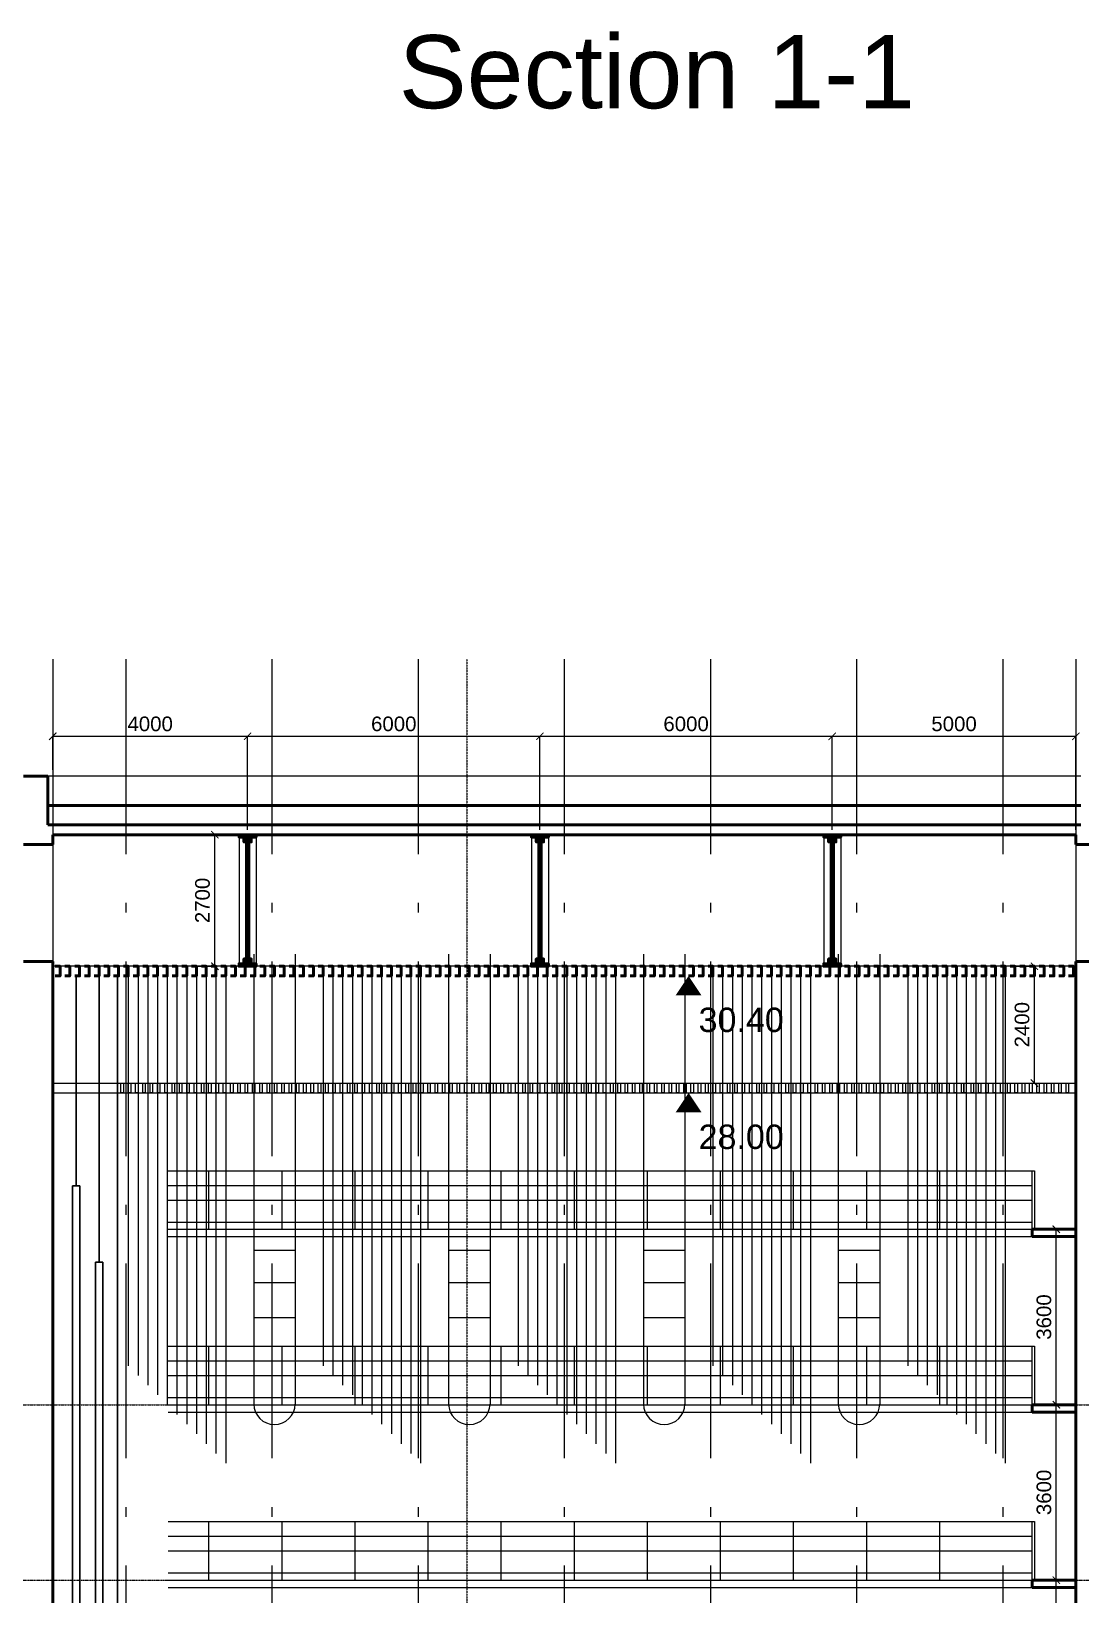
# Model space of a CAD drawing. Header units: millimetres. Extents: x 2558 to 253942, y 1343 to 186042.
# Drawn here: x 182560 to 204101, y 58118 to 90209 of the extents above; entities that cross this region are included whole.
import ezdxf

# ---------------------------------------------------------------- set-up
doc = ezdxf.new("R2010")
doc.units = ezdxf.units.MM
for name, pattern in [('DASHED', [0.75, 0.5, -0.25]), ('DOT', [0.125, 0, -0.125]), ('OSY', [6200, 4000, -1000, 200, -1000])]:
    doc.linetypes.add(name, pattern=pattern)
for name, color, linetype in [('axes', 40, 'OSY'), ('dim100', 7, 'Continuous'), ('F', 4, 'Continuous'), ('FFFF', 61, 'Continuous'), ('P', 3, 'Continuous'), ('R', 7, 'Continuous'), ('Text', 179, 'Continuous')]:
    doc.layers.add(name, color=color, linetype=linetype)
for name, color, linetype, lineweight in [('FF', 7, 'Continuous', 20), ('ST', 5, 'Continuous', 50), ('Wall section', 4, 'Continuous', 30)]:
    doc.layers.add(name, color=color, linetype=linetype, lineweight=lineweight)
doc.styles.add('DIM', font='arial.ttf', dxfattribs={"height": 500})
doc.styles.add('DIM100', font='arial.ttf')
doc.styles.add('dim200', font='arial.ttf')
doc.dimstyles.new('DIM100', dxfattribs={"dimtxt": 300, "dimasz": 150, "dimexe": 0, "dimexo": 100, "dimgap": 100, "dimtad": 1, "dimdec": 0, "dimzin": 0, "dimdsep": 46, "dimtxsty": 'DIM100', "dimblk": 'ARCHTICK', "dimcen": 200, "dimdle": 0.5, "dimclrt": 256, "dimaunit": 1, "dimazin": 0, "dimtfac": 1, "dimtdec": 0, "dimtix": 1, "dimtofl": 0, "dimtmove": 2, "dimatfit": 0, "dimldrblk": 'DOT', "dimfxl": 0, "dimtvp": 1.5, "dimtolj": 1, "dimtzin": 0, "dimarcsym": 0})

# ---------------------------------------------------------------- blocks, each defined once
blk = doc.blocks.new('_ArchTick')
at = {"color": 0, "linetype": 'ByBlock', "const_width": 0.15}
blk.add_lwpolyline([(-0.5, -0.5), (0.5, 0.5)], dxfattribs=at)
blk = doc.blocks.new('*D483')
at = {"layer": 'Defpoints', "color": 0, "transparency": 16777216}
for p in [(185801, 73718), (186329, 73718), (185801, 71018)]:
    blk.add_point(p, dxfattribs=at)
at = {"layer": 'dim100', "color": 0, "lineweight": -2, "transparency": 16777216}
for p, q in [((185901, 73718), (186329, 73718)), ((186329, 71018), (186329, 73719)), ((185901, 71018), (186329, 71018))]:
    blk.add_line(p, q, dxfattribs=at)
at = {"layer": 'dim100', "color": 0, "lineweight": -2, "transparency": 16777216, "xscale": 150, "yscale": 150, "zscale": 150}
for p, rotation in [((186329, 73718), 90), ((186329, 71018), 270)]:
    blk.add_blockref('_ArchTick', p, dxfattribs=dict(at, rotation=rotation))
at = {"layer": 'dim100', "transparency": 16777216, "insert": (186076, 72368), "char_height": 300, "attachment_point": 5, "rotation": 90, "style": 'DIM100'}
blk.add_mtext('\\A1;2700', dxfattribs=at)
blk = doc.blocks.new('_Dot')
at = {"layer": 'P', "color": 0, "lineweight": -2}
blk.add_line((-0.5, 0), (-1, 0), dxfattribs=at)
at = {"layer": 'P', "color": 0, "const_width": 0.5}
blk.add_lwpolyline([(-0.25, 0, 1), (0.25, 0, 1)], format="xyb", close=True, dxfattribs=at)
blk = doc.blocks.new('*D484')
at = {"layer": 'Defpoints', "color": 0, "transparency": 16777216}
for p in [(187001, 75738), (183001, 74947), (187001, 73718)]:
    blk.add_point(p, dxfattribs=at)
at = {"layer": 'dim100', "color": 0, "lineweight": -2, "transparency": 16777216}
for p, q in [((183001, 75047), (183001, 75738)), ((183001, 75738), (187002, 75738)), ((187001, 73818), (187001, 75738))]:
    blk.add_line(p, q, dxfattribs=at)
at = {"layer": 'dim100', "color": 0, "lineweight": -2, "transparency": 16777216, "xscale": 150, "yscale": 150, "zscale": 150, "rotation": 180}
blk.add_blockref('_ArchTick', (183001, 75738), dxfattribs=at)
at = {"layer": 'dim100', "color": 0, "lineweight": -2, "transparency": 16777216, "xscale": 150, "yscale": 150, "zscale": 150}
blk.add_blockref('_ArchTick', (187001, 75738), dxfattribs=at)
at = {"layer": 'dim100', "transparency": 16777216, "insert": (185001, 75991), "char_height": 300, "attachment_point": 5, "style": 'DIM100'}
blk.add_mtext('\\A1;4000', dxfattribs=at)
blk = doc.blocks.new('A$C0FFC30BD')
at = {"layer": 'F'}
for p, q in [((-175, -50), (-175, -2650)), ((175, -50), (175, -2650))]:
    blk.add_line(p, q, dxfattribs=at)
at = {"layer": 'ST'}
for points in [[(-25, 0), (-175, 0), (-175, -50), (-75, -50), (-75, -150), (-75, -150), (-75, -150), (-25, -150), (-25, -150), (-25, -150), (-25, 0), (-25, 0)], [(25, 0), (175, 0), (175, -50), (75, -50), (75, -150), (75, -150), (75, -150), (25, -150), (25, -150), (25, -150), (25, 0), (25, 0)], [(-25, -2700), (-175, -2700), (-175, -2650), (-75, -2650), (-75, -2550), (-75, -2550), (-75, -2550), (-25, -2550), (-25, -2550), (-25, -2550), (-25, -2700), (-25, -2700)], [(25, -2700), (175, -2700), (175, -2650), (75, -2650), (75, -2550), (75, -2550), (75, -2550), (25, -2550), (25, -2550), (25, -2550), (25, -2700), (25, -2700)]]:
    blk.add_lwpolyline(points, close=True, dxfattribs=at)
at = {"layer": 'ST', "linetype": 'Continuous'}
blk.add_lwpolyline([(25, 0), (-25, 0), (-25, -2700), (25, -2700)], close=True, dxfattribs=at)
blk = doc.blocks.new('*D485')
at = {"layer": 'Defpoints', "color": 0, "transparency": 16777216}
for p in [(193001, 75738), (187001, 73718), (193001, 73718)]:
    blk.add_point(p, dxfattribs=at)
at = {"layer": 'dim100', "color": 0, "lineweight": -2, "transparency": 16777216}
for p, q in [((187001, 73818), (187001, 75738)), ((187001, 75738), (193002, 75738)), ((193001, 73818), (193001, 75738))]:
    blk.add_line(p, q, dxfattribs=at)
at = {"layer": 'dim100', "color": 0, "lineweight": -2, "transparency": 16777216, "xscale": 150, "yscale": 150, "zscale": 150, "rotation": 180}
blk.add_blockref('_ArchTick', (187001, 75738), dxfattribs=at)
at = {"layer": 'dim100', "color": 0, "lineweight": -2, "transparency": 16777216, "xscale": 150, "yscale": 150, "zscale": 150}
blk.add_blockref('_ArchTick', (193001, 75738), dxfattribs=at)
at = {"layer": 'dim100', "transparency": 16777216, "insert": (190001, 75991), "char_height": 300, "attachment_point": 5, "style": 'DIM100'}
blk.add_mtext('\\A1;6000', dxfattribs=at)
blk = doc.blocks.new('*D486')
at = {"layer": 'Defpoints', "color": 0, "transparency": 16777216}
for p in [(199001, 75738), (193001, 73718), (199001, 73718)]:
    blk.add_point(p, dxfattribs=at)
at = {"layer": 'dim100', "color": 0, "lineweight": -2, "transparency": 16777216}
for p, q in [((193001, 73818), (193001, 75738)), ((193001, 75738), (199002, 75738)), ((199001, 73818), (199001, 75738))]:
    blk.add_line(p, q, dxfattribs=at)
at = {"layer": 'dim100', "color": 0, "lineweight": -2, "transparency": 16777216, "xscale": 150, "yscale": 150, "zscale": 150, "rotation": 180}
blk.add_blockref('_ArchTick', (193001, 75738), dxfattribs=at)
at = {"layer": 'dim100', "color": 0, "lineweight": -2, "transparency": 16777216, "xscale": 150, "yscale": 150, "zscale": 150}
blk.add_blockref('_ArchTick', (199001, 75738), dxfattribs=at)
at = {"layer": 'dim100', "transparency": 16777216, "insert": (196001, 75991), "char_height": 300, "attachment_point": 5, "style": 'DIM100'}
blk.add_mtext('\\A1;6000', dxfattribs=at)
blk = doc.blocks.new('*D487')
at = {"layer": 'Defpoints', "color": 0, "transparency": 16777216}
for p in [(204001, 75738), (199001, 73718), (204001, 73718)]:
    blk.add_point(p, dxfattribs=at)
at = {"layer": 'dim100', "color": 0, "lineweight": -2, "transparency": 16777216}
for p, q in [((199001, 73818), (199001, 75738)), ((199001, 75738), (204002, 75738)), ((204001, 73818), (204001, 75738))]:
    blk.add_line(p, q, dxfattribs=at)
at = {"layer": 'dim100', "color": 0, "lineweight": -2, "transparency": 16777216, "xscale": 150, "yscale": 150, "zscale": 150, "rotation": 180}
blk.add_blockref('_ArchTick', (199001, 75738), dxfattribs=at)
at = {"layer": 'dim100', "color": 0, "lineweight": -2, "transparency": 16777216, "xscale": 150, "yscale": 150, "zscale": 150}
blk.add_blockref('_ArchTick', (204001, 75738), dxfattribs=at)
at = {"layer": 'dim100', "transparency": 16777216, "insert": (201501, 75991), "char_height": 300, "attachment_point": 5, "style": 'DIM100'}
blk.add_mtext('\\A1;5000', dxfattribs=at)
blk = doc.blocks.new('*D285')
at = {"layer": 'Defpoints', "color": 0, "transparency": 16777216}
for p in [(203101, 62018), (203600, 62018), (203101, 58418)]:
    blk.add_point(p, dxfattribs=at)
at = {"layer": 'dim100', "color": 0, "lineweight": -2, "transparency": 16777216}
for p, q in [((203201, 62018), (203600, 62018)), ((203600, 58418), (203600, 62019)), ((203201, 58418), (203600, 58418))]:
    blk.add_line(p, q, dxfattribs=at)
at = {"layer": 'dim100', "color": 0, "lineweight": -2, "transparency": 16777216, "xscale": 150, "yscale": 150, "zscale": 150}
for p, rotation in [((203600, 62018), 90), ((203600, 58418), 270)]:
    blk.add_blockref('_ArchTick', p, dxfattribs=dict(at, rotation=rotation))
at = {"layer": 'dim100', "transparency": 16777216, "insert": (203347, 60218), "char_height": 300, "attachment_point": 5, "rotation": 90, "style": 'DIM100'}
blk.add_mtext('\\A1;3600', dxfattribs=at)
blk = doc.blocks.new('*D286')
at = {"layer": 'Defpoints', "color": 0, "transparency": 16777216}
for p in [(203101, 65618), (203600, 65618), (203101, 62018)]:
    blk.add_point(p, dxfattribs=at)
at = {"layer": 'dim100', "color": 0, "lineweight": -2, "transparency": 16777216}
for p, q in [((203201, 65618), (203600, 65618)), ((203600, 62018), (203600, 65619)), ((203201, 62018), (203600, 62018))]:
    blk.add_line(p, q, dxfattribs=at)
at = {"layer": 'dim100', "color": 0, "lineweight": -2, "transparency": 16777216, "xscale": 150, "yscale": 150, "zscale": 150}
for p, rotation in [((203600, 65618), 90), ((203600, 62018), 270)]:
    blk.add_blockref('_ArchTick', p, dxfattribs=dict(at, rotation=rotation))
at = {"layer": 'dim100', "transparency": 16777216, "insert": (203347, 63818), "char_height": 300, "attachment_point": 5, "rotation": 90, "style": 'DIM100'}
blk.add_mtext('\\A1;3600', dxfattribs=at)
blk = doc.blocks.new('*D287')
at = {"layer": 'Defpoints', "color": 0, "transparency": 16777216}
for p in [(203101, 58418), (203600, 58418), (203101, 54818)]:
    blk.add_point(p, dxfattribs=at)
at = {"layer": 'dim100', "color": 0, "lineweight": -2, "transparency": 16777216}
for p, q in [((203201, 58418), (203600, 58418)), ((203600, 54818), (203600, 58419)), ((203201, 54818), (203600, 54818))]:
    blk.add_line(p, q, dxfattribs=at)
at = {"layer": 'dim100', "color": 0, "lineweight": -2, "transparency": 16777216, "xscale": 150, "yscale": 150, "zscale": 150}
for p, rotation in [((203600, 58418), 90), ((203600, 54818), 270)]:
    blk.add_blockref('_ArchTick', p, dxfattribs=dict(at, rotation=rotation))
at = {"layer": 'dim100', "transparency": 16777216, "insert": (203347, 56618), "char_height": 300, "attachment_point": 5, "rotation": 90, "style": 'DIM100'}
blk.add_mtext('\\A1;3600', dxfattribs=at)
blk = doc.blocks.new('*D301')
at = {"layer": 'Defpoints', "color": 0, "transparency": 16777216}
for p in [(202551, 71018), (203151, 71018), (202551, 68618)]:
    blk.add_point(p, dxfattribs=at)
at = {"layer": 'dim100', "color": 0, "lineweight": -2, "transparency": 16777216}
for p, q in [((202651, 71018), (203151, 71018)), ((203151, 68618), (203151, 71019)), ((202651, 68618), (203151, 68618))]:
    blk.add_line(p, q, dxfattribs=at)
at = {"layer": 'dim100', "color": 0, "lineweight": -2, "transparency": 16777216, "xscale": 150, "yscale": 150, "zscale": 150}
for p, rotation in [((203151, 71018), 90), ((203151, 68618), 270)]:
    blk.add_blockref('_ArchTick', p, dxfattribs=dict(at, rotation=rotation))
at = {"layer": 'dim100', "transparency": 16777216, "insert": (202898, 69818), "char_height": 300, "attachment_point": 5, "rotation": 90, "style": 'DIM100'}
blk.add_mtext('\\A1;2400', dxfattribs=at)

msp = doc.modelspace()

# ---------------------------------------------------------------- linework, layer by layer
at = {"layer": 'axes'}
for p, q in [((183001.4, 77318.1), (183001.4, 20218.1)), ((184501.4, 77318.1), (184501.4, 20218.1)), ((187501.4, 77318.1), (187501.4, 20218.1)), ((190501.4, 77318.1), (190501.4, 20218.1)), ((196501.4, 77318.1), (196501.4, 20218.1)), ((199501.4, 77318.1), (199501.4, 20218.1)), ((202501.4, 77318.1), (202501.4, 20218.1)), ((204001.4, 77318.1), (204001.4, 20218.1))]:
    msp.add_line(p, q, dxfattribs=at)
at = {"layer": 'axes', "color": 7}
msp.add_line((193501.4, 77318.1), (193501.4, 20218.1), dxfattribs=at)
at = {"layer": 'axes', "linetype": 'DOT'}
for p, q in [((126751.4, 62018.1), (249501.4, 62018.1)), ((126751.4, 58418.1), (249501.4, 58418.1))]:
    msp.add_line(p, q, dxfattribs=at)
at = {"layer": 'F'}
for p, q in [((204101.4, 74918.1), (182901.4, 74918.1)), ((183001.4, 73518.1), (183001.4, 71118.1)), ((204001.4, 73518.1), (204001.4, 71118.1))]:
    msp.add_line(p, q, dxfattribs=at)
at = {"layer": 'FF', "linetype": 'Continuous', "lineweight": 20}
for p, q in [((185367.1, 66818.1), (203101.4, 66818.1)), ((186201.4, 66818.1), (186201.4, 65618.1)), ((187701.4, 66818.1), (187701.4, 65618.1)), ((189201.4, 66818.1), (189201.4, 65618.1)), ((190701.4, 66818.1), (190701.4, 65618.1)), ((192201.4, 66818.1), (192201.4, 65618.1)), ((193701.4, 66818.1), (193701.4, 65618.1)), ((195201.4, 66818.1), (195201.4, 65618.1)), ((196701.4, 66818.1), (196701.4, 65618.1)), ((198201.4, 66818.1), (198201.4, 65618.1)), ((199701.4, 66818.1), (199701.4, 65618.1)), ((201201.4, 66818.1), (201201.4, 65618.1)), ((203101.4, 65618.1), (203101.4, 66818.1)), ((203101.4, 66818.1), (203151.4, 66818.1)), ((203151.4, 66818.1), (203151.4, 65618.1)), ((185367.1, 66518.1), (203101.4, 66518.1)), ((185367.1, 66218.1), (203101.4, 66218.1)), ((185367.1, 65768.1), (203101.4, 65768.1)), ((185367.1, 65618.1), (203101.4, 65618.1)), ((185367.1, 65468.1), (203101.4, 65468.1)), ((203151.4, 65618.1), (203101.4, 65618.1)), ((203151.4, 65618.1), (203101.4, 65618.1)), ((185367.1, 63218.1), (203101.4, 63218.1)), ((185367.1, 62918.1), (203101.4, 62918.1)), ((186201.4, 63218.1), (186201.4, 62018.1)), ((187701.4, 63218.1), (187701.4, 62018.1)), ((189201.4, 63218.1), (189201.4, 62018.1)), ((190701.4, 63218.1), (190701.4, 62018.1)), ((192201.4, 63218.1), (192201.4, 62018.1)), ((193701.4, 63218.1), (193701.4, 62018.1)), ((195201.4, 63218.1), (195201.4, 62018.1)), ((196701.4, 63218.1), (196701.4, 62018.1)), ((198201.4, 63218.1), (198201.4, 62018.1)), ((199701.4, 63218.1), (199701.4, 62018.1)), ((201201.4, 63218.1), (201201.4, 62018.1)), ((203101.4, 62018.1), (203101.4, 63218.1)), ((203101.4, 63218.1), (203151.4, 63218.1)), ((203151.4, 63218.1), (203151.4, 62018.1)), ((185367.1, 62618.1), (203101.4, 62618.1)), ((185367.1, 62168.1), (203101.4, 62168.1)), ((185367.1, 62018.1), (203101.4, 62018.1)), ((203151.4, 62018.1), (203101.4, 62018.1)), ((203151.4, 62018.1), (203101.4, 62018.1)), ((185367.1, 61868.1), (203101.4, 61868.1)), ((185367.1, 59618.1), (203101.4, 59618.1)), ((186201.4, 59618.1), (186201.4, 58418.1)), ((187701.4, 59618.1), (187701.4, 58418.1)), ((189201.4, 59618.1), (189201.4, 58418.1)), ((190701.4, 59618.1), (190701.4, 58418.1)), ((192201.4, 59618.1), (192201.4, 58418.1)), ((193701.4, 59618.1), (193701.4, 58418.1)), ((195201.4, 59618.1), (195201.4, 58418.1)), ((196701.4, 59618.1), (196701.4, 58418.1)), ((198201.4, 59618.1), (198201.4, 58418.1)), ((199701.4, 59618.1), (199701.4, 58418.1)), ((201201.4, 59618.1), (201201.4, 58418.1)), ((203101.4, 58418.1), (203101.4, 59618.1)), ((203101.4, 59618.1), (203151.4, 59618.1)), ((203151.4, 59618.1), (203151.4, 58418.1)), ((185367.1, 59318.1), (203101.4, 59318.1)), ((185367.1, 59018.1), (203101.4, 59018.1)), ((185367.1, 58568.1), (203101.4, 58568.1)), ((185367.1, 58418.1), (203101.4, 58418.1)), ((203151.4, 58418.1), (203101.4, 58418.1)), ((203151.4, 58418.1), (203101.4, 58418.1)), ((185367.1, 58268.1), (203101.4, 58268.1))]:
    msp.add_line(p, q, dxfattribs=at)
at = {"layer": 'FFFF'}
for p, q in [((187125.6, 71263.8), (187125.6, 62030.6)), ((187977.1, 71263.8), (187977.1, 62030.6)), ((191125.6, 71263.8), (191125.6, 62030.6)), ((191977.1, 71263.8), (191977.1, 62030.6)), ((195125.6, 71263.8), (195125.6, 62030.6)), ((195977.1, 71263.8), (195977.1, 62030.6)), ((199125.6, 71263.8), (199125.6, 62030.6)), ((199977.1, 71263.8), (199977.1, 62030.6)), ((184551.4, 70818.1), (184551.4, 62818.1)), ((184751.4, 70818.1), (184751.4, 62618.1)), ((184951.4, 70818.1), (184951.4, 62418.1)), ((185151.4, 70818.1), (185151.4, 62218.1)), ((185351.4, 70818.1), (185351.4, 62018.1)), ((185551.4, 70818.1), (185551.4, 61818.1)), ((185751.4, 70818.1), (185751.4, 61618.1)), ((185951.4, 70818.1), (185951.4, 61418.1)), ((186151.4, 70818.1), (186151.4, 61218.1)), ((186351.4, 70818.1), (186351.4, 61018.1)), ((186551.4, 70818.1), (186551.4, 60818.1)), ((188551.4, 70818.1), (188551.4, 62818.1)), ((188751.4, 70818.1), (188751.4, 62618.1)), ((188951.4, 70818.1), (188951.4, 62418.1)), ((189151.4, 70818.1), (189151.4, 62218.1)), ((189351.4, 70818.1), (189351.4, 62018.1)), ((189551.4, 70818.1), (189551.4, 61818.1)), ((189751.4, 70818.1), (189751.4, 61618.1)), ((189951.4, 70818.1), (189951.4, 61418.1)), ((190151.4, 70818.1), (190151.4, 61218.1)), ((190351.4, 70818.1), (190351.4, 61018.1)), ((190551.4, 70818.1), (190551.4, 60818.1)), ((192551.4, 70818.1), (192551.4, 62818.1)), ((192751.4, 70818.1), (192751.4, 62618.1)), ((192951.4, 70818.1), (192951.4, 62418.1)), ((193151.4, 70818.1), (193151.4, 62218.1)), ((193351.4, 70818.1), (193351.4, 62018.1)), ((193551.4, 70818.1), (193551.4, 61818.1)), ((193751.4, 70818.1), (193751.4, 61618.1)), ((193951.4, 70818.1), (193951.4, 61418.1)), ((194151.4, 70818.1), (194151.4, 61218.1)), ((194351.4, 70818.1), (194351.4, 61018.1)), ((194551.4, 70818.1), (194551.4, 60818.1)), ((196551.4, 70818.1), (196551.4, 62818.1)), ((196751.4, 70818.1), (196751.4, 62618.1)), ((196951.4, 70818.1), (196951.4, 62418.1)), ((197151.4, 70818.1), (197151.4, 62218.1)), ((197351.4, 70818.1), (197351.4, 62018.1)), ((197551.4, 70818.1), (197551.4, 61818.1)), ((197751.4, 70818.1), (197751.4, 61618.1)), ((197951.4, 70818.1), (197951.4, 61418.1)), ((198151.4, 70818.1), (198151.4, 61218.1)), ((198351.4, 70818.1), (198351.4, 61018.1)), ((198551.4, 70818.1), (198551.4, 60818.1)), ((200551.4, 70818.1), (200551.4, 62818.1)), ((200751.4, 70818.1), (200751.4, 62618.1)), ((200951.4, 70818.1), (200951.4, 62418.1)), ((201151.4, 70818.1), (201151.4, 62218.1)), ((201351.4, 70818.1), (201351.4, 62018.1)), ((201551.4, 70818.1), (201551.4, 61818.1)), ((201751.4, 70818.1), (201751.4, 61618.1)), ((201951.4, 70818.1), (201951.4, 61418.1)), ((202151.4, 70818.1), (202151.4, 61218.1)), ((202351.4, 70818.1), (202351.4, 61018.1)), ((202551.4, 70818.1), (202551.4, 60818.1)), ((187977.1, 65185.4), (187125.6, 65185.4)), ((191977.1, 65185.4), (191125.6, 65185.4)), ((195977.1, 65185.4), (195125.6, 65185.4)), ((199977.1, 65185.4), (199125.6, 65185.4)), ((187977.1, 64521.9), (187125.6, 64521.9)), ((191977.1, 64521.9), (191125.6, 64521.9)), ((195977.1, 64521.9), (195125.6, 64521.9)), ((199977.1, 64521.9), (199125.6, 64521.9)), ((187977.1, 63799.4), (187125.6, 63799.4)), ((191977.1, 63799.4), (191125.6, 63799.4)), ((195977.1, 63799.4), (195125.6, 63799.4)), ((199977.1, 63799.4), (199125.6, 63799.4))]:
    msp.add_line(p, q, dxfattribs=at)
for centre in [(187551.4, 62037.4), (191551.4, 62037.4), (195551.4, 62037.4), (199551.4, 62037.4)]:
    msp.add_arc(centre, 425.8, 180.92044, 359.07956, dxfattribs=at)
at = {"layer": 'P'}
for p, q in [((204001.4, 71018.1), (183001.4, 71018.1)), ((183001.4, 68618.1), (204001.4, 68618.1)), ((183001.4, 68418.1), (204001.4, 68418.1))]:
    msp.add_line(p, q, dxfattribs=at)
for points in [[(184401.4, 68618.1), (184451.4, 68618.1), (184451.4, 68418.1), (184401.4, 68418.1)], [(184551.4, 68618.1), (184601.4, 68618.1), (184601.4, 68418.1), (184551.4, 68418.1)], [(184701.4, 68618.1), (184751.4, 68618.1), (184751.4, 68418.1), (184701.4, 68418.1)], [(184851.4, 68618.1), (184901.4, 68618.1), (184901.4, 68418.1), (184851.4, 68418.1)], [(185001.4, 68618.1), (185051.4, 68618.1), (185051.4, 68418.1), (185001.4, 68418.1)], [(185151.4, 68618.1), (185201.4, 68618.1), (185201.4, 68418.1), (185151.4, 68418.1)], [(185301.4, 68618.1), (185351.4, 68618.1), (185351.4, 68418.1), (185301.4, 68418.1)], [(185451.4, 68618.1), (185501.4, 68618.1), (185501.4, 68418.1), (185451.4, 68418.1)], [(185601.4, 68618.1), (185651.4, 68618.1), (185651.4, 68418.1), (185601.4, 68418.1)], [(185751.4, 68618.1), (185801.4, 68618.1), (185801.4, 68418.1), (185751.4, 68418.1)], [(185901.4, 68618.1), (185951.4, 68618.1), (185951.4, 68418.1), (185901.4, 68418.1)], [(186051.4, 68618.1), (186101.4, 68618.1), (186101.4, 68418.1), (186051.4, 68418.1)], [(186201.4, 68618.1), (186251.4, 68618.1), (186251.4, 68418.1), (186201.4, 68418.1)], [(186351.4, 68618.1), (186401.4, 68618.1), (186401.4, 68418.1), (186351.4, 68418.1)], [(186501.4, 68618.1), (186551.4, 68618.1), (186551.4, 68418.1), (186501.4, 68418.1)], [(186651.4, 68618.1), (186701.4, 68618.1), (186701.4, 68418.1), (186651.4, 68418.1)], [(186801.4, 68618.1), (186851.4, 68618.1), (186851.4, 68418.1), (186801.4, 68418.1)], [(186951.4, 68618.1), (187001.4, 68618.1), (187001.4, 68418.1), (186951.4, 68418.1)], [(187101.4, 68618.1), (187151.4, 68618.1), (187151.4, 68418.1), (187101.4, 68418.1)], [(187251.4, 68618.1), (187301.4, 68618.1), (187301.4, 68418.1), (187251.4, 68418.1)], [(187401.4, 68618.1), (187451.4, 68618.1), (187451.4, 68418.1), (187401.4, 68418.1)], [(187551.4, 68618.1), (187601.4, 68618.1), (187601.4, 68418.1), (187551.4, 68418.1)], [(187701.4, 68618.1), (187751.4, 68618.1), (187751.4, 68418.1), (187701.4, 68418.1)], [(187851.4, 68618.1), (187901.4, 68618.1), (187901.4, 68418.1), (187851.4, 68418.1)], [(188001.4, 68618.1), (188051.4, 68618.1), (188051.4, 68418.1), (188001.4, 68418.1)], [(188151.4, 68618.1), (188201.4, 68618.1), (188201.4, 68418.1), (188151.4, 68418.1)], [(188301.4, 68618.1), (188351.4, 68618.1), (188351.4, 68418.1), (188301.4, 68418.1)], [(188451.4, 68618.1), (188501.4, 68618.1), (188501.4, 68418.1), (188451.4, 68418.1)], [(188601.4, 68618.1), (188651.4, 68618.1), (188651.4, 68418.1), (188601.4, 68418.1)], [(188751.4, 68618.1), (188801.4, 68618.1), (188801.4, 68418.1), (188751.4, 68418.1)], [(188901.4, 68618.1), (188951.4, 68618.1), (188951.4, 68418.1), (188901.4, 68418.1)], [(189051.4, 68618.1), (189101.4, 68618.1), (189101.4, 68418.1), (189051.4, 68418.1)], [(189201.4, 68618.1), (189251.4, 68618.1), (189251.4, 68418.1), (189201.4, 68418.1)], [(189351.4, 68618.1), (189401.4, 68618.1), (189401.4, 68418.1), (189351.4, 68418.1)], [(189501.4, 68618.1), (189551.4, 68618.1), (189551.4, 68418.1), (189501.4, 68418.1)], [(189651.4, 68618.1), (189701.4, 68618.1), (189701.4, 68418.1), (189651.4, 68418.1)], [(189801.4, 68618.1), (189851.4, 68618.1), (189851.4, 68418.1), (189801.4, 68418.1)], [(189951.4, 68618.1), (190001.4, 68618.1), (190001.4, 68418.1), (189951.4, 68418.1)], [(190101.4, 68618.1), (190151.4, 68618.1), (190151.4, 68418.1), (190101.4, 68418.1)], [(190251.4, 68618.1), (190301.4, 68618.1), (190301.4, 68418.1), (190251.4, 68418.1)], [(190401.4, 68618.1), (190451.4, 68618.1), (190451.4, 68418.1), (190401.4, 68418.1)], [(190551.4, 68618.1), (190601.4, 68618.1), (190601.4, 68418.1), (190551.4, 68418.1)], [(190701.4, 68618.1), (190751.4, 68618.1), (190751.4, 68418.1), (190701.4, 68418.1)], [(190851.4, 68618.1), (190901.4, 68618.1), (190901.4, 68418.1), (190851.4, 68418.1)], [(191001.4, 68618.1), (191051.4, 68618.1), (191051.4, 68418.1), (191001.4, 68418.1)], [(191151.4, 68618.1), (191201.4, 68618.1), (191201.4, 68418.1), (191151.4, 68418.1)], [(191301.4, 68618.1), (191351.4, 68618.1), (191351.4, 68418.1), (191301.4, 68418.1)], [(191451.4, 68618.1), (191501.4, 68618.1), (191501.4, 68418.1), (191451.4, 68418.1)], [(191601.4, 68618.1), (191651.4, 68618.1), (191651.4, 68418.1), (191601.4, 68418.1)], [(191751.4, 68618.1), (191801.4, 68618.1), (191801.4, 68418.1), (191751.4, 68418.1)], [(191901.4, 68618.1), (191951.4, 68618.1), (191951.4, 68418.1), (191901.4, 68418.1)], [(192051.4, 68618.1), (192101.4, 68618.1), (192101.4, 68418.1), (192051.4, 68418.1)], [(192201.4, 68618.1), (192251.4, 68618.1), (192251.4, 68418.1), (192201.4, 68418.1)], [(192351.4, 68618.1), (192401.4, 68618.1), (192401.4, 68418.1), (192351.4, 68418.1)], [(192501.4, 68618.1), (192551.4, 68618.1), (192551.4, 68418.1), (192501.4, 68418.1)], [(192651.4, 68618.1), (192701.4, 68618.1), (192701.4, 68418.1), (192651.4, 68418.1)], [(192801.4, 68618.1), (192851.4, 68618.1), (192851.4, 68418.1), (192801.4, 68418.1)], [(192951.4, 68618.1), (193001.4, 68618.1), (193001.4, 68418.1), (192951.4, 68418.1)], [(193101.4, 68618.1), (193151.4, 68618.1), (193151.4, 68418.1), (193101.4, 68418.1)], [(193251.4, 68618.1), (193301.4, 68618.1), (193301.4, 68418.1), (193251.4, 68418.1)], [(193401.4, 68618.1), (193451.4, 68618.1), (193451.4, 68418.1), (193401.4, 68418.1)], [(193551.4, 68618.1), (193601.4, 68618.1), (193601.4, 68418.1), (193551.4, 68418.1)], [(193701.4, 68618.1), (193751.4, 68618.1), (193751.4, 68418.1), (193701.4, 68418.1)], [(193851.4, 68618.1), (193901.4, 68618.1), (193901.4, 68418.1), (193851.4, 68418.1)], [(194001.4, 68618.1), (194051.4, 68618.1), (194051.4, 68418.1), (194001.4, 68418.1)], [(194151.4, 68618.1), (194201.4, 68618.1), (194201.4, 68418.1), (194151.4, 68418.1)], [(194301.4, 68618.1), (194351.4, 68618.1), (194351.4, 68418.1), (194301.4, 68418.1)], [(194451.4, 68618.1), (194501.4, 68618.1), (194501.4, 68418.1), (194451.4, 68418.1)], [(194601.4, 68618.1), (194651.4, 68618.1), (194651.4, 68418.1), (194601.4, 68418.1)], [(194751.4, 68618.1), (194801.4, 68618.1), (194801.4, 68418.1), (194751.4, 68418.1)], [(194901.4, 68618.1), (194951.4, 68618.1), (194951.4, 68418.1), (194901.4, 68418.1)], [(195051.4, 68618.1), (195101.4, 68618.1), (195101.4, 68418.1), (195051.4, 68418.1)], [(195201.4, 68618.1), (195251.4, 68618.1), (195251.4, 68418.1), (195201.4, 68418.1)], [(195351.4, 68618.1), (195401.4, 68618.1), (195401.4, 68418.1), (195351.4, 68418.1)], [(195501.4, 68618.1), (195551.4, 68618.1), (195551.4, 68418.1), (195501.4, 68418.1)], [(195651.4, 68618.1), (195701.4, 68618.1), (195701.4, 68418.1), (195651.4, 68418.1)], [(195801.4, 68618.1), (195851.4, 68618.1), (195851.4, 68418.1), (195801.4, 68418.1)], [(195951.4, 68618.1), (196001.4, 68618.1), (196001.4, 68418.1), (195951.4, 68418.1)], [(196101.4, 68618.1), (196151.4, 68618.1), (196151.4, 68418.1), (196101.4, 68418.1)], [(196251.4, 68618.1), (196301.4, 68618.1), (196301.4, 68418.1), (196251.4, 68418.1)], [(196401.4, 68618.1), (196451.4, 68618.1), (196451.4, 68418.1), (196401.4, 68418.1)], [(196551.4, 68618.1), (196601.4, 68618.1), (196601.4, 68418.1), (196551.4, 68418.1)], [(196701.4, 68618.1), (196751.4, 68618.1), (196751.4, 68418.1), (196701.4, 68418.1)], [(196851.4, 68618.1), (196901.4, 68618.1), (196901.4, 68418.1), (196851.4, 68418.1)], [(197001.4, 68618.1), (197051.4, 68618.1), (197051.4, 68418.1), (197001.4, 68418.1)], [(197151.4, 68618.1), (197201.4, 68618.1), (197201.4, 68418.1), (197151.4, 68418.1)], [(197301.4, 68618.1), (197351.4, 68618.1), (197351.4, 68418.1), (197301.4, 68418.1)], [(197451.4, 68618.1), (197501.4, 68618.1), (197501.4, 68418.1), (197451.4, 68418.1)], [(197601.4, 68618.1), (197651.4, 68618.1), (197651.4, 68418.1), (197601.4, 68418.1)], [(197751.4, 68618.1), (197801.4, 68618.1), (197801.4, 68418.1), (197751.4, 68418.1)], [(197901.4, 68618.1), (197951.4, 68618.1), (197951.4, 68418.1), (197901.4, 68418.1)], [(198051.4, 68618.1), (198101.4, 68618.1), (198101.4, 68418.1), (198051.4, 68418.1)], [(198201.4, 68618.1), (198251.4, 68618.1), (198251.4, 68418.1), (198201.4, 68418.1)], [(198351.4, 68618.1), (198401.4, 68618.1), (198401.4, 68418.1), (198351.4, 68418.1)], [(198501.4, 68618.1), (198551.4, 68618.1), (198551.4, 68418.1), (198501.4, 68418.1)], [(198651.4, 68618.1), (198701.4, 68618.1), (198701.4, 68418.1), (198651.4, 68418.1)], [(198801.4, 68618.1), (198851.4, 68618.1), (198851.4, 68418.1), (198801.4, 68418.1)], [(198951.4, 68618.1), (199001.4, 68618.1), (199001.4, 68418.1), (198951.4, 68418.1)], [(199101.4, 68618.1), (199151.4, 68618.1), (199151.4, 68418.1), (199101.4, 68418.1)], [(199251.4, 68618.1), (199301.4, 68618.1), (199301.4, 68418.1), (199251.4, 68418.1)], [(199401.4, 68618.1), (199451.4, 68618.1), (199451.4, 68418.1), (199401.4, 68418.1)], [(199551.4, 68618.1), (199601.4, 68618.1), (199601.4, 68418.1), (199551.4, 68418.1)], [(199701.4, 68618.1), (199751.4, 68618.1), (199751.4, 68418.1), (199701.4, 68418.1)], [(199851.4, 68618.1), (199901.4, 68618.1), (199901.4, 68418.1), (199851.4, 68418.1)], [(200001.4, 68618.1), (200051.4, 68618.1), (200051.4, 68418.1), (200001.4, 68418.1)], [(200151.4, 68618.1), (200201.4, 68618.1), (200201.4, 68418.1), (200151.4, 68418.1)], [(200301.4, 68618.1), (200351.4, 68618.1), (200351.4, 68418.1), (200301.4, 68418.1)], [(200451.4, 68618.1), (200501.4, 68618.1), (200501.4, 68418.1), (200451.4, 68418.1)], [(200601.4, 68618.1), (200651.4, 68618.1), (200651.4, 68418.1), (200601.4, 68418.1)], [(200751.4, 68618.1), (200801.4, 68618.1), (200801.4, 68418.1), (200751.4, 68418.1)], [(200901.4, 68618.1), (200951.4, 68618.1), (200951.4, 68418.1), (200901.4, 68418.1)], [(201051.4, 68618.1), (201101.4, 68618.1), (201101.4, 68418.1), (201051.4, 68418.1)], [(201201.4, 68618.1), (201251.4, 68618.1), (201251.4, 68418.1), (201201.4, 68418.1)], [(201351.4, 68618.1), (201401.4, 68618.1), (201401.4, 68418.1), (201351.4, 68418.1)], [(201501.4, 68618.1), (201551.4, 68618.1), (201551.4, 68418.1), (201501.4, 68418.1)], [(201651.4, 68618.1), (201701.4, 68618.1), (201701.4, 68418.1), (201651.4, 68418.1)], [(201701.4, 68618.1), (201751.4, 68618.1), (201751.4, 68418.1), (201701.4, 68418.1)], [(201851.4, 68618.1), (201901.4, 68618.1), (201901.4, 68418.1), (201851.4, 68418.1)], [(202001.4, 68618.1), (202051.4, 68618.1), (202051.4, 68418.1), (202001.4, 68418.1)], [(202151.4, 68618.1), (202201.4, 68618.1), (202201.4, 68418.1), (202151.4, 68418.1)], [(202301.4, 68618.1), (202351.4, 68618.1), (202351.4, 68418.1), (202301.4, 68418.1)], [(202451.4, 68618.1), (202501.4, 68618.1), (202501.4, 68418.1), (202451.4, 68418.1)], [(202601.4, 68618.1), (202651.4, 68618.1), (202651.4, 68418.1), (202601.4, 68418.1)], [(202751.4, 68618.1), (202801.4, 68618.1), (202801.4, 68418.1), (202751.4, 68418.1)], [(202901.4, 68618.1), (202951.4, 68618.1), (202951.4, 68418.1), (202901.4, 68418.1)], [(203051.4, 68618.1), (203101.4, 68618.1), (203101.4, 68418.1), (203051.4, 68418.1)], [(203201.4, 68618.1), (203251.4, 68618.1), (203251.4, 68418.1), (203201.4, 68418.1)], [(203351.4, 68618.1), (203401.4, 68618.1), (203401.4, 68418.1), (203351.4, 68418.1)], [(203501.4, 68618.1), (203551.4, 68618.1), (203551.4, 68418.1), (203501.4, 68418.1)], [(203651.4, 68618.1), (203701.4, 68618.1), (203701.4, 68418.1), (203651.4, 68418.1)], [(203801.4, 68618.1), (203851.4, 68618.1), (203851.4, 68418.1), (203801.4, 68418.1)]]:
    msp.add_lwpolyline(points, close=True, dxfattribs=at)
at = {"layer": 'R', "color": 7, "linetype": 'DASHED'}
msp.add_line((191501.4, 77318.1), (191501.4, 25418.1), dxfattribs=at)
at = {"layer": 'ST'}
for p, q in [((182401.4, 74918.1), (182901.4, 74918.1)), ((182901.4, 74918.1), (182901.4, 73918.1)), ((204101.4, 74318.1), (182901.4, 74318.1)), ((204101.4, 73918.1), (182901.4, 73918.1)), ((183001.4, 73718.1), (183001.4, 73518.1)), ((204001.4, 73718.1), (183001.4, 73718.1)), ((183001.4, 71118.1), (183001.4, 52418.1)), ((204001.4, 71118.1), (204001.4, 56018.1)), ((203101.4, 65618.1), (204001.4, 65618.1)), ((203101.4, 65468.1), (203101.4, 65618.1)), ((204001.4, 65468.1), (203101.4, 65468.1)), ((203101.4, 62018.1), (204001.4, 62018.1)), ((203101.4, 61868.1), (203101.4, 62018.1)), ((204001.4, 61868.1), (203101.4, 61868.1)), ((203101.4, 58418.1), (204001.4, 58418.1)), ((203101.4, 58268.1), (203101.4, 58418.1)), ((204001.4, 58268.1), (203101.4, 58268.1))]:
    msp.add_line(p, q, dxfattribs=at)
at = {"layer": 'ST', "linetype": 'Continuous'}
for p, q in [((183001.4, 73518.1), (182401.4, 73518.1)), ((204001.4, 73718.1), (204001.4, 73518.1)), ((204001.4, 73518.1), (204601.4, 73518.1)), ((183001.4, 71118.1), (182401.4, 71118.1)), ((204001.4, 71118.1), (204601.4, 71118.1))]:
    msp.add_line(p, q, dxfattribs=at)
for points in [[(183051.4, 71018.1), (183151.4, 71018.1), (183151.4, 70818.1), (183051.4, 70818.1)], [(183251.4, 71018.1), (183351.4, 71018.1), (183351.4, 70818.1), (183251.4, 70818.1)], [(183451.4, 71018.1), (183551.4, 71018.1), (183551.4, 70818.1), (183451.4, 70818.1)], [(183651.4, 71018.1), (183751.4, 71018.1), (183751.4, 70818.1), (183651.4, 70818.1)], [(183851.4, 71018.1), (183951.4, 71018.1), (183951.4, 70818.1), (183851.4, 70818.1)], [(184051.4, 71018.1), (184151.4, 71018.1), (184151.4, 70818.1), (184051.4, 70818.1)], [(184251.4, 71018.1), (184351.4, 71018.1), (184351.4, 70818.1), (184251.4, 70818.1)], [(184451.4, 71018.1), (184551.4, 71018.1), (184551.4, 70818.1), (184451.4, 70818.1)], [(184651.4, 71018.1), (184751.4, 71018.1), (184751.4, 70818.1), (184651.4, 70818.1)], [(184851.4, 71018.1), (184951.4, 71018.1), (184951.4, 70818.1), (184851.4, 70818.1)], [(185051.4, 71018.1), (185151.4, 71018.1), (185151.4, 70818.1), (185051.4, 70818.1)], [(185251.4, 71018.1), (185351.4, 71018.1), (185351.4, 70818.1), (185251.4, 70818.1)], [(185451.4, 71018.1), (185551.4, 71018.1), (185551.4, 70818.1), (185451.4, 70818.1)], [(185651.4, 71018.1), (185751.4, 71018.1), (185751.4, 70818.1), (185651.4, 70818.1)], [(185851.4, 71018.1), (185951.4, 71018.1), (185951.4, 70818.1), (185851.4, 70818.1)], [(186051.4, 71018.1), (186151.4, 71018.1), (186151.4, 70818.1), (186051.4, 70818.1)], [(186251.4, 71018.1), (186351.4, 71018.1), (186351.4, 70818.1), (186251.4, 70818.1)], [(186451.4, 71018.1), (186551.4, 71018.1), (186551.4, 70818.1), (186451.4, 70818.1)], [(186651.4, 71018.1), (186751.4, 71018.1), (186751.4, 70818.1), (186651.4, 70818.1)], [(186851.4, 71018.1), (186951.4, 71018.1), (186951.4, 70818.1), (186851.4, 70818.1)], [(187051.4, 71018.1), (187151.4, 71018.1), (187151.4, 70818.1), (187051.4, 70818.1)], [(187251.4, 71018.1), (187351.4, 71018.1), (187351.4, 70818.1), (187251.4, 70818.1)], [(187451.4, 71018.1), (187551.4, 71018.1), (187551.4, 70818.1), (187451.4, 70818.1)], [(187651.4, 71018.1), (187751.4, 71018.1), (187751.4, 70818.1), (187651.4, 70818.1)], [(187851.4, 71018.1), (187951.4, 71018.1), (187951.4, 70818.1), (187851.4, 70818.1)], [(188051.4, 71018.1), (188151.4, 71018.1), (188151.4, 70818.1), (188051.4, 70818.1)], [(188251.4, 71018.1), (188351.4, 71018.1), (188351.4, 70818.1), (188251.4, 70818.1)], [(188451.4, 71018.1), (188551.4, 71018.1), (188551.4, 70818.1), (188451.4, 70818.1)], [(188651.4, 71018.1), (188751.4, 71018.1), (188751.4, 70818.1), (188651.4, 70818.1)], [(188851.4, 71018.1), (188951.4, 71018.1), (188951.4, 70818.1), (188851.4, 70818.1)], [(189051.4, 71018.1), (189151.4, 71018.1), (189151.4, 70818.1), (189051.4, 70818.1)], [(189251.4, 71018.1), (189351.4, 71018.1), (189351.4, 70818.1), (189251.4, 70818.1)], [(189451.4, 71018.1), (189551.4, 71018.1), (189551.4, 70818.1), (189451.4, 70818.1)], [(189651.4, 71018.1), (189751.4, 71018.1), (189751.4, 70818.1), (189651.4, 70818.1)], [(189851.4, 71018.1), (189951.4, 71018.1), (189951.4, 70818.1), (189851.4, 70818.1)], [(190051.4, 71018.1), (190151.4, 71018.1), (190151.4, 70818.1), (190051.4, 70818.1)], [(190251.4, 71018.1), (190351.4, 71018.1), (190351.4, 70818.1), (190251.4, 70818.1)], [(190451.4, 71018.1), (190551.4, 71018.1), (190551.4, 70818.1), (190451.4, 70818.1)], [(190651.4, 71018.1), (190751.4, 71018.1), (190751.4, 70818.1), (190651.4, 70818.1)], [(190851.4, 71018.1), (190951.4, 71018.1), (190951.4, 70818.1), (190851.4, 70818.1)], [(191051.4, 71018.1), (191151.4, 71018.1), (191151.4, 70818.1), (191051.4, 70818.1)], [(191251.4, 71018.1), (191351.4, 71018.1), (191351.4, 70818.1), (191251.4, 70818.1)], [(191451.4, 71018.1), (191551.4, 71018.1), (191551.4, 70818.1), (191451.4, 70818.1)], [(191651.4, 71018.1), (191751.4, 71018.1), (191751.4, 70818.1), (191651.4, 70818.1)], [(191851.4, 71018.1), (191951.4, 71018.1), (191951.4, 70818.1), (191851.4, 70818.1)], [(192051.4, 71018.1), (192151.4, 71018.1), (192151.4, 70818.1), (192051.4, 70818.1)], [(192251.4, 71018.1), (192351.4, 71018.1), (192351.4, 70818.1), (192251.4, 70818.1)], [(192451.4, 71018.1), (192551.4, 71018.1), (192551.4, 70818.1), (192451.4, 70818.1)], [(192651.4, 71018.1), (192751.4, 71018.1), (192751.4, 70818.1), (192651.4, 70818.1)], [(192851.4, 71018.1), (192951.4, 71018.1), (192951.4, 70818.1), (192851.4, 70818.1)], [(193051.4, 71018.1), (193151.4, 71018.1), (193151.4, 70818.1), (193051.4, 70818.1)], [(193251.4, 71018.1), (193351.4, 71018.1), (193351.4, 70818.1), (193251.4, 70818.1)], [(193451.4, 71018.1), (193551.4, 71018.1), (193551.4, 70818.1), (193451.4, 70818.1)], [(193651.4, 71018.1), (193751.4, 71018.1), (193751.4, 70818.1), (193651.4, 70818.1)], [(193851.4, 71018.1), (193951.4, 71018.1), (193951.4, 70818.1), (193851.4, 70818.1)], [(194051.4, 71018.1), (194151.4, 71018.1), (194151.4, 70818.1), (194051.4, 70818.1)], [(194251.4, 71018.1), (194351.4, 71018.1), (194351.4, 70818.1), (194251.4, 70818.1)], [(194451.4, 71018.1), (194551.4, 71018.1), (194551.4, 70818.1), (194451.4, 70818.1)], [(194651.4, 71018.1), (194751.4, 71018.1), (194751.4, 70818.1), (194651.4, 70818.1)], [(194851.4, 71018.1), (194951.4, 71018.1), (194951.4, 70818.1), (194851.4, 70818.1)], [(195051.4, 71018.1), (195151.4, 71018.1), (195151.4, 70818.1), (195051.4, 70818.1)], [(195251.4, 71018.1), (195351.4, 71018.1), (195351.4, 70818.1), (195251.4, 70818.1)], [(195451.4, 71018.1), (195551.4, 71018.1), (195551.4, 70818.1), (195451.4, 70818.1)], [(195651.4, 71018.1), (195751.4, 71018.1), (195751.4, 70818.1), (195651.4, 70818.1)], [(195851.4, 71018.1), (195951.4, 71018.1), (195951.4, 70818.1), (195851.4, 70818.1)], [(196051.4, 71018.1), (196151.4, 71018.1), (196151.4, 70818.1), (196051.4, 70818.1)], [(196251.4, 71018.1), (196351.4, 71018.1), (196351.4, 70818.1), (196251.4, 70818.1)], [(196451.4, 71018.1), (196551.4, 71018.1), (196551.4, 70818.1), (196451.4, 70818.1)], [(196651.4, 71018.1), (196751.4, 71018.1), (196751.4, 70818.1), (196651.4, 70818.1)], [(196851.4, 71018.1), (196951.4, 71018.1), (196951.4, 70818.1), (196851.4, 70818.1)], [(197051.4, 71018.1), (197151.4, 71018.1), (197151.4, 70818.1), (197051.4, 70818.1)], [(197251.4, 71018.1), (197351.4, 71018.1), (197351.4, 70818.1), (197251.4, 70818.1)], [(197451.4, 71018.1), (197551.4, 71018.1), (197551.4, 70818.1), (197451.4, 70818.1)], [(197651.4, 71018.1), (197751.4, 71018.1), (197751.4, 70818.1), (197651.4, 70818.1)], [(197851.4, 71018.1), (197951.4, 71018.1), (197951.4, 70818.1), (197851.4, 70818.1)], [(198051.4, 71018.1), (198151.4, 71018.1), (198151.4, 70818.1), (198051.4, 70818.1)], [(198251.4, 71018.1), (198351.4, 71018.1), (198351.4, 70818.1), (198251.4, 70818.1)], [(198451.4, 71018.1), (198551.4, 71018.1), (198551.4, 70818.1), (198451.4, 70818.1)], [(198651.4, 71018.1), (198751.4, 71018.1), (198751.4, 70818.1), (198651.4, 70818.1)], [(198851.4, 71018.1), (198951.4, 71018.1), (198951.4, 70818.1), (198851.4, 70818.1)], [(199051.4, 71018.1), (199151.4, 71018.1), (199151.4, 70818.1), (199051.4, 70818.1)], [(199251.4, 71018.1), (199351.4, 71018.1), (199351.4, 70818.1), (199251.4, 70818.1)], [(199451.4, 71018.1), (199551.4, 71018.1), (199551.4, 70818.1), (199451.4, 70818.1)], [(199651.4, 71018.1), (199751.4, 71018.1), (199751.4, 70818.1), (199651.4, 70818.1)], [(199851.4, 71018.1), (199951.4, 71018.1), (199951.4, 70818.1), (199851.4, 70818.1)], [(200051.4, 71018.1), (200151.4, 71018.1), (200151.4, 70818.1), (200051.4, 70818.1)], [(200251.4, 71018.1), (200351.4, 71018.1), (200351.4, 70818.1), (200251.4, 70818.1)], [(200451.4, 71018.1), (200551.4, 71018.1), (200551.4, 70818.1), (200451.4, 70818.1)], [(200651.4, 71018.1), (200751.4, 71018.1), (200751.4, 70818.1), (200651.4, 70818.1)], [(200851.4, 71018.1), (200951.4, 71018.1), (200951.4, 70818.1), (200851.4, 70818.1)], [(200851.4, 71018.1), (200951.4, 71018.1), (200951.4, 70818.1), (200851.4, 70818.1)], [(201051.4, 71018.1), (201151.4, 71018.1), (201151.4, 70818.1), (201051.4, 70818.1)], [(201051.4, 71018.1), (201151.4, 71018.1), (201151.4, 70818.1), (201051.4, 70818.1)], [(201251.4, 71018.1), (201351.4, 71018.1), (201351.4, 70818.1), (201251.4, 70818.1)], [(201251.4, 71018.1), (201351.4, 71018.1), (201351.4, 70818.1), (201251.4, 70818.1)], [(201451.4, 71018.1), (201551.4, 71018.1), (201551.4, 70818.1), (201451.4, 70818.1)], [(201451.4, 71018.1), (201551.4, 71018.1), (201551.4, 70818.1), (201451.4, 70818.1)], [(201651.4, 71018.1), (201751.4, 71018.1), (201751.4, 70818.1), (201651.4, 70818.1)], [(201651.4, 71018.1), (201751.4, 71018.1), (201751.4, 70818.1), (201651.4, 70818.1)], [(201851.4, 71018.1), (201951.4, 71018.1), (201951.4, 70818.1), (201851.4, 70818.1)], [(202051.4, 71018.1), (202151.4, 71018.1), (202151.4, 70818.1), (202051.4, 70818.1)], [(202251.4, 71018.1), (202351.4, 71018.1), (202351.4, 70818.1), (202251.4, 70818.1)], [(202451.4, 71018.1), (202551.4, 71018.1), (202551.4, 70818.1), (202451.4, 70818.1)], [(202651.4, 71018.1), (202751.4, 71018.1), (202751.4, 70818.1), (202651.4, 70818.1)], [(202851.4, 71018.1), (202951.4, 71018.1), (202951.4, 70818.1), (202851.4, 70818.1)], [(203051.4, 71018.1), (203151.4, 71018.1), (203151.4, 70818.1), (203051.4, 70818.1)], [(203251.4, 71018.1), (203351.4, 71018.1), (203351.4, 70818.1), (203251.4, 70818.1)], [(203451.4, 71018.1), (203551.4, 71018.1), (203551.4, 70818.1), (203451.4, 70818.1)], [(203651.4, 71018.1), (203751.4, 71018.1), (203751.4, 70818.1), (203651.4, 70818.1)], [(203851.4, 71018.1), (203951.4, 71018.1), (203951.4, 70818.1), (203851.4, 70818.1)]]:
    msp.add_lwpolyline(points, dxfattribs=at)
at = {"layer": 'Text', "ltscale": 0.2}
for points in [[(197654.6, 70418.1, 0, 0, 0), (196052.2, 70418.1, 533.3, 0, 0), (196052.2, 70818.1, 0, 0, 0), (195145.1, 70818.1, 0, 0, 0), (196959.4, 70818.1, 0, 0, 0)], [(197654.6, 68018.1, 0, 0, 0), (196052.2, 68018.1, 533.3, 0, 0), (196052.2, 68418.1, 0, 0, 0), (195145.1, 68418.1, 0, 0, 0), (196959.4, 68418.1, 0, 0, 0)]]:
    msp.add_lwpolyline(points, format="xyseb", dxfattribs=at)
at = {"layer": 'Wall section', "linetype": 'Continuous'}
for p, q in [((183482, 66509.2), (183482, 70818.1)), ((183955.8, 64941), (183955.8, 70818.1)), ((184332.2, 57021.9), (184332.2, 70818.1)), ((183557, 66509.2), (183407, 66509.2)), ((183407, 66509.2), (183407, 52418.1)), ((183557, 52418.1), (183557, 66509.2)), ((184030.8, 64941), (183880.8, 64941)), ((183880.8, 64941), (183880.8, 50849.8)), ((184030.8, 50849.8), (184030.8, 64941))]:
    msp.add_line(p, q, dxfattribs=at)

# ---------------------------------------------------------------- block references
at = {"layer": 'ST', "linetype": 'Continuous'}
for p in [(187001.4, 73718.1), (193001.4, 73718.1), (199001.4, 73718.1)]:
    msp.add_blockref('A$C0FFC30BD', p, dxfattribs=at)

# ---------------------------------------------------------------- texts
at = {"layer": 'Text'}
for s, height, style, p in [('Section 1-1', 1500, 'dim200', (190101.4, 88628.7)), ('30.40', 500, 'DIM', (196257.6, 69667.7)), ('28.00', 500, 'DIM', (196258, 67267.7))]:
    msp.add_text(s, height=height, dxfattribs=dict(at, style=style)).set_placement(p)

# ---------------------------------------------------------------- dimensions: what is measured, and where the dimension line sits
at = {"layer": 'dim100'}
for base, p1, p2, picture, middle in [((187001.4, 75738.3), (183001.4, 74946.6), (187001.4, 73718.1), '*D484', (185001.4, 75991.5)), ((193001.4, 75738.3), (187001.4, 73718.1), (193001.4, 73718.1), '*D485', (190001.4, 75991.5)), ((199001.4, 75738.3), (193001.4, 73718.1), (199001.4, 73718.1), '*D486', (196001.4, 75991.5)), ((204001.4, 75738.3), (199001.4, 73718.1), (204001.4, 73718.1), '*D487', (201501.4, 75991.5))]:
    dim = msp.add_linear_dim(base=base, p1=p1, p2=p2, dimstyle='DIM100', dxfattribs=at)
    dim.commit()
    dim.dimension.update_dxf_attribs({"geometry": picture, "text_midpoint": middle})
for base, p1, p2, picture, middle in [((186329.2, 73718.1), (185801.4, 71018.1), (185801.4, 73718.1), '*D483', (186076, 72368.1)), ((203151.4, 71018.1), (202551.4, 68618.1), (202551.4, 71018.1), '*D301', (202898.2, 69818.1)), ((203599.8, 65618.1), (203101.4, 62018.1), (203101.4, 65618.1), '*D286', (203346.5, 63818.1)), ((203599.8, 62018.1), (203101.4, 58418.1), (203101.4, 62018.1), '*D285', (203346.5, 60218.1)), ((203599.8, 58418.1), (203101.4, 54818.1), (203101.4, 58418.1), '*D287', (203346.5, 56618.1))]:
    dim = msp.add_linear_dim(base=base, p1=p1, p2=p2, angle=90, dimstyle='DIM100', dxfattribs=at)
    dim.commit()
    dim.dimension.update_dxf_attribs({"geometry": picture, "text_midpoint": middle})

doc.saveas('drawing.dxf')
